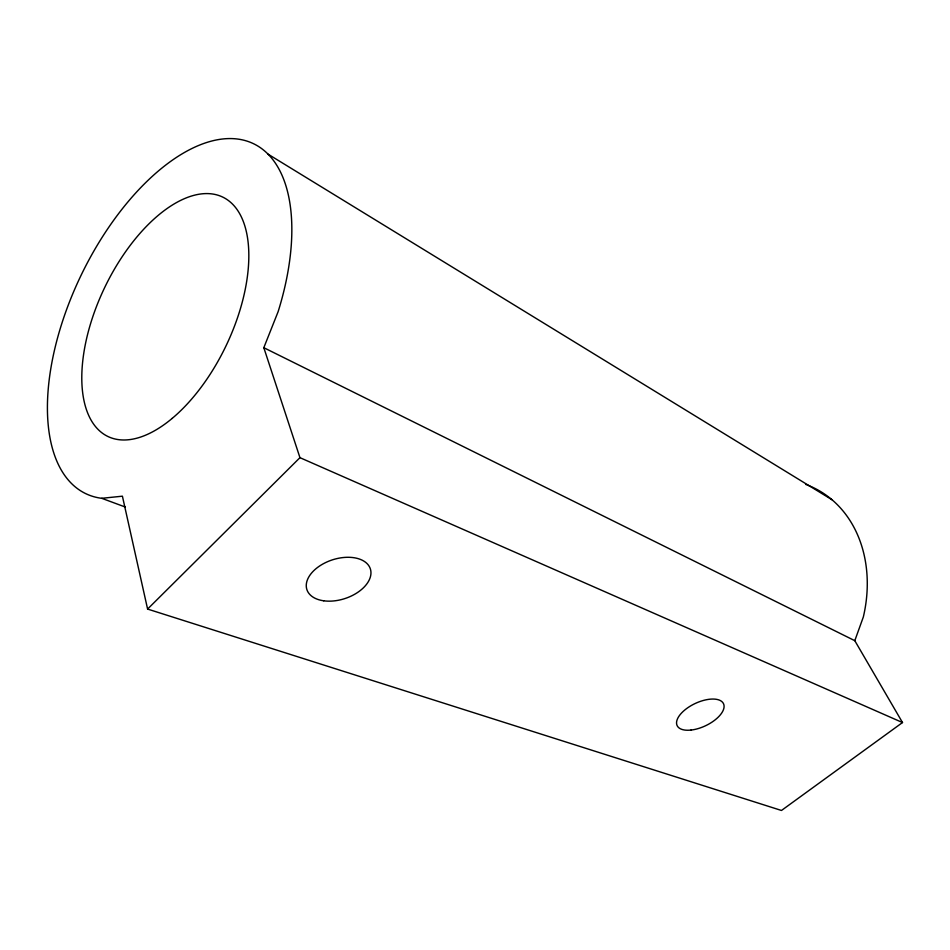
<?xml version="1.0" encoding="UTF-8"?>
<svg xmlns="http://www.w3.org/2000/svg" width="950" height="950" viewBox="0 0 950 950"><rect width="100%" height="100%" fill="white"/><g stroke="black" fill="none" stroke-linecap="round" stroke-linejoin="round"><path stroke-width="1.43" d="M902.5 722.546L299.951 457.662L263.815 347.7L278.124 311.671A194.037 98.598 -64.4 0 0 229.852 138.569A194.037 98.598 -64.4 0 0 65.574 312.384A194.037 98.598 -64.4 0 0 101.733 498.311L122.407 496.185L147.594 609.069L781.47 810.469L902.5 722.546L854.798 640.68L863.336 616.977A129.39 105.153 -63.7 0 0 805.612 484.358M147.594 609.069L299.951 457.662M101.733 498.311L125.353 507.051M263.815 347.7L854.798 640.68M268.078 154.173L831.974 499.736M172.128 418.439A132.762 67.319 -64.4 0 0 233.985 205.663A132.762 67.319 -64.4 0 0 89.811 326.242A132.762 67.319 -64.4 0 0 172.128 418.439M690.994 730.063A25.65 12.279 -25.3 0 0 723.912 704.852A25.65 12.279 -25.3 0 0 686.031 709.009A25.65 12.279 -25.3 0 0 690.994 730.063M323.736 600.804A33.381 20.342 -18.1 0 0 370.928 571.841A33.381 20.342 -18.1 0 0 321.159 565.001A33.381 20.342 -18.1 0 0 323.736 600.804"/></g></svg>
